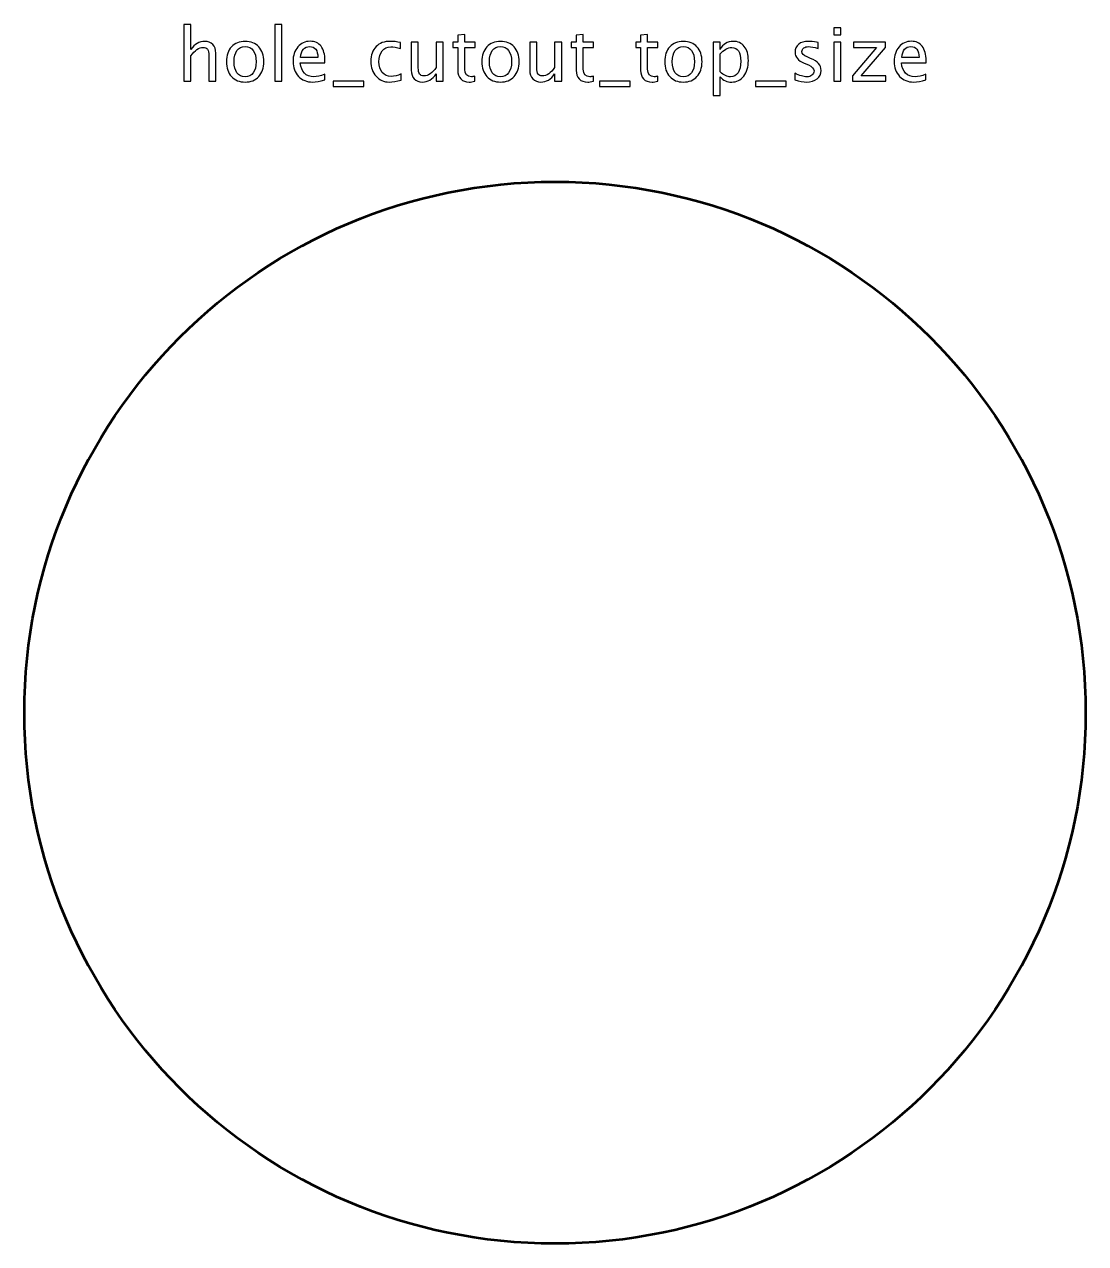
# Model space of a CAD drawing. Header units: centimetres. Extents: x -12.4 to 12.3, y -15.1 to 15.6.
# Drawn here: x 1.45 to 7.55, y -15.05 to -8.05 of the extents above; entities that cross this region are included whole.
import ezdxf

# ---------------------------------------------------------------- set-up
doc = ezdxf.new("R2010")
doc.units = ezdxf.units.CM
doc.header["$MEASUREMENT"] = 0
doc.layers.add('Layer 1', color=7, linetype='Continuous')

msp = doc.modelspace()

# ---------------------------------------------------------------- linework, layer by layer
at = {"layer": 'Layer 1', "lineweight": 53}
msp.add_ellipse((4.5, -12), major_axis=(0, 3.05), ratio=1, dxfattribs=at)
at = {"layer": 'Layer 1'}
for points, knots in [([(2.36678, -8.37235), (2.36678, -8.37235), (2.36678, -8.04596), (2.36678, -8.04596), (2.36678, -8.04596), (2.36678, -8.04596), (2.40742, -8.04596), (2.40742, -8.04596), (2.40742, -8.04596), (2.40742, -8.04596), (2.40742, -8.19039), (2.40742, -8.19039), (2.40742, -8.19039), (2.42894, -8.15899), (2.45533, -8.14333), (2.48651, -8.14333), (2.48651, -8.14333), (2.50613, -8.14333), (2.52172, -8.14947), (2.53322, -8.16181), (2.53322, -8.16181), (2.54472, -8.17409), (2.5505, -8.19067), (2.5505, -8.21141), (2.5505, -8.21141), (2.5505, -8.21141), (2.5505, -8.37235), (2.5505, -8.37235), (2.5505, -8.37235), (2.5505, -8.37235), (2.50987, -8.37235), (2.50987, -8.37235), (2.50987, -8.37235), (2.50987, -8.37235), (2.50987, -8.22468), (2.50987, -8.22468), (2.50987, -8.22468), (2.50987, -8.20803), (2.5074, -8.19617), (2.50253, -8.18912), (2.50253, -8.18912), (2.49759, -8.18199), (2.48947, -8.17846), (2.47812, -8.17846), (2.47812, -8.17846), (2.45314, -8.17846), (2.42957, -8.19476), (2.40742, -8.22736), (2.40742, -8.22736), (2.40742, -8.22736), (2.40742, -8.37235), (2.40742, -8.37235), (2.40742, -8.37235), (2.40742, -8.37235), (2.36678, -8.37235), (2.36678, -8.37235)], [0, 0, 0, 0, 0.0666667, 0.0666667, 0.0666667, 0.0666667, 0.1333333, 0.1333333, 0.1333333, 0.1333333, 0.2, 0.2, 0.2, 0.2, 0.2666667, 0.2666667, 0.2666667, 0.2666667, 0.3333333, 0.3333333, 0.3333333, 0.3333333, 0.4, 0.4, 0.4, 0.4, 0.4666667, 0.4666667, 0.4666667, 0.4666667, 0.5333333, 0.5333333, 0.5333333, 0.5333333, 0.6, 0.6, 0.6, 0.6, 0.6666667, 0.6666667, 0.6666667, 0.6666667, 0.7333333, 0.7333333, 0.7333333, 0.7333333, 0.8, 0.8, 0.8, 0.8, 0.8666667, 0.8666667, 0.8666667, 0.8666667, 1, 1, 1, 1]), ([(2.8896, -8.37235), (2.8896, -8.37235), (2.8896, -8.04596), (2.8896, -8.04596), (2.8896, -8.04596), (2.8896, -8.04596), (2.93024, -8.04596), (2.93024, -8.04596), (2.93024, -8.04596), (2.93024, -8.04596), (2.93024, -8.37235), (2.93024, -8.37235), (2.93024, -8.37235), (2.93024, -8.37235), (2.8896, -8.37235), (2.8896, -8.37235)], [0, 0, 0, 0, 0.2, 0.2, 0.2, 0.2, 0.4, 0.4, 0.4, 0.4, 0.6, 0.6, 0.6, 0.6, 1, 1, 1, 1]), ([(4.03938, -8.37228), (4.02682, -8.37574), (4.01588, -8.37743), (4.00664, -8.37743), (4.00664, -8.37743), (3.9859, -8.37743), (3.96974, -8.3715), (3.95817, -8.35965), (3.95817, -8.35965), (3.94653, -8.3478), (3.94074, -8.33136), (3.94074, -8.31026), (3.94074, -8.31026), (3.94074, -8.31026), (3.94074, -8.17846), (3.94074, -8.17846), (3.94074, -8.17846), (3.94074, -8.17846), (3.91266, -8.17846), (3.91266, -8.17846), (3.91266, -8.17846), (3.91266, -8.17846), (3.91266, -8.14799), (3.91266, -8.14799), (3.91266, -8.14799), (3.91266, -8.14799), (3.94074, -8.14799), (3.94074, -8.14799), (3.94074, -8.14799), (3.94074, -8.14799), (3.94074, -8.10742), (3.94074, -8.10742), (3.94074, -8.10742), (3.94074, -8.10742), (3.98138, -8.10354), (3.98138, -8.10354), (3.98138, -8.10354), (3.98138, -8.10354), (3.98138, -8.14799), (3.98138, -8.14799), (3.98138, -8.14799), (3.98138, -8.14799), (4.04023, -8.14799), (4.04023, -8.14799), (4.04023, -8.14799), (4.04023, -8.14799), (4.04023, -8.17846), (4.04023, -8.17846), (4.04023, -8.17846), (4.04023, -8.17846), (3.98138, -8.17846), (3.98138, -8.17846), (3.98138, -8.17846), (3.98138, -8.17846), (3.98138, -8.30292), (3.98138, -8.30292), (3.98138, -8.30292), (3.98138, -8.33227), (3.99415, -8.34695), (4.01962, -8.34695), (4.01962, -8.34695), (4.02506, -8.34695), (4.03162, -8.34603), (4.03938, -8.34427), (4.03938, -8.34427), (4.03938, -8.34427), (4.03938, -8.37228), (4.03938, -8.37228)], [0, 0, 0, 0, 0.0555556, 0.0555556, 0.0555556, 0.0555556, 0.1111111, 0.1111111, 0.1111111, 0.1111111, 0.1666667, 0.1666667, 0.1666667, 0.1666667, 0.2222222, 0.2222222, 0.2222222, 0.2222222, 0.2777778, 0.2777778, 0.2777778, 0.2777778, 0.3333333, 0.3333333, 0.3333333, 0.3333333, 0.3888889, 0.3888889, 0.3888889, 0.3888889, 0.4444444, 0.4444444, 0.4444444, 0.4444444, 0.5, 0.5, 0.5, 0.5, 0.5555556, 0.5555556, 0.5555556, 0.5555556, 0.6111111, 0.6111111, 0.6111111, 0.6111111, 0.6666667, 0.6666667, 0.6666667, 0.6666667, 0.7222222, 0.7222222, 0.7222222, 0.7222222, 0.7777778, 0.7777778, 0.7777778, 0.7777778, 0.8333333, 0.8333333, 0.8333333, 0.8333333, 0.8888889, 0.8888889, 0.8888889, 0.8888889, 1, 1, 1, 1]), ([(4.72053, -8.37228), (4.70797, -8.37574), (4.69703, -8.37743), (4.68779, -8.37743), (4.68779, -8.37743), (4.66705, -8.37743), (4.65089, -8.3715), (4.63932, -8.35965), (4.63932, -8.35965), (4.62768, -8.3478), (4.62189, -8.33136), (4.62189, -8.31026), (4.62189, -8.31026), (4.62189, -8.31026), (4.62189, -8.17846), (4.62189, -8.17846), (4.62189, -8.17846), (4.62189, -8.17846), (4.59381, -8.17846), (4.59381, -8.17846), (4.59381, -8.17846), (4.59381, -8.17846), (4.59381, -8.14799), (4.59381, -8.14799), (4.59381, -8.14799), (4.59381, -8.14799), (4.62189, -8.14799), (4.62189, -8.14799), (4.62189, -8.14799), (4.62189, -8.14799), (4.62189, -8.10742), (4.62189, -8.10742), (4.62189, -8.10742), (4.62189, -8.10742), (4.66253, -8.10354), (4.66253, -8.10354), (4.66253, -8.10354), (4.66253, -8.10354), (4.66253, -8.14799), (4.66253, -8.14799), (4.66253, -8.14799), (4.66253, -8.14799), (4.72138, -8.14799), (4.72138, -8.14799), (4.72138, -8.14799), (4.72138, -8.14799), (4.72138, -8.17846), (4.72138, -8.17846), (4.72138, -8.17846), (4.72138, -8.17846), (4.66253, -8.17846), (4.66253, -8.17846), (4.66253, -8.17846), (4.66253, -8.17846), (4.66253, -8.30292), (4.66253, -8.30292), (4.66253, -8.30292), (4.66253, -8.33227), (4.6753, -8.34695), (4.70077, -8.34695), (4.70077, -8.34695), (4.70621, -8.34695), (4.71277, -8.34603), (4.72053, -8.34427), (4.72053, -8.34427), (4.72053, -8.34427), (4.72053, -8.37228), (4.72053, -8.37228)], [0, 0, 0, 0, 0.0555556, 0.0555556, 0.0555556, 0.0555556, 0.1111111, 0.1111111, 0.1111111, 0.1111111, 0.1666667, 0.1666667, 0.1666667, 0.1666667, 0.2222222, 0.2222222, 0.2222222, 0.2222222, 0.2777778, 0.2777778, 0.2777778, 0.2777778, 0.3333333, 0.3333333, 0.3333333, 0.3333333, 0.3888889, 0.3888889, 0.3888889, 0.3888889, 0.4444444, 0.4444444, 0.4444444, 0.4444444, 0.5, 0.5, 0.5, 0.5, 0.5555556, 0.5555556, 0.5555556, 0.5555556, 0.6111111, 0.6111111, 0.6111111, 0.6111111, 0.6666667, 0.6666667, 0.6666667, 0.6666667, 0.7222222, 0.7222222, 0.7222222, 0.7222222, 0.7777778, 0.7777778, 0.7777778, 0.7777778, 0.8333333, 0.8333333, 0.8333333, 0.8333333, 0.8888889, 0.8888889, 0.8888889, 0.8888889, 1, 1, 1, 1]), ([(5.09053, -8.37228), (5.07797, -8.37574), (5.06703, -8.37743), (5.05779, -8.37743), (5.05779, -8.37743), (5.03705, -8.37743), (5.02089, -8.3715), (5.00932, -8.35965), (5.00932, -8.35965), (4.99768, -8.3478), (4.99189, -8.33136), (4.99189, -8.31026), (4.99189, -8.31026), (4.99189, -8.31026), (4.99189, -8.17846), (4.99189, -8.17846), (4.99189, -8.17846), (4.99189, -8.17846), (4.96381, -8.17846), (4.96381, -8.17846), (4.96381, -8.17846), (4.96381, -8.17846), (4.96381, -8.14799), (4.96381, -8.14799), (4.96381, -8.14799), (4.96381, -8.14799), (4.99189, -8.14799), (4.99189, -8.14799), (4.99189, -8.14799), (4.99189, -8.14799), (4.99189, -8.10742), (4.99189, -8.10742), (4.99189, -8.10742), (4.99189, -8.10742), (5.03253, -8.10354), (5.03253, -8.10354), (5.03253, -8.10354), (5.03253, -8.10354), (5.03253, -8.14799), (5.03253, -8.14799), (5.03253, -8.14799), (5.03253, -8.14799), (5.09138, -8.14799), (5.09138, -8.14799), (5.09138, -8.14799), (5.09138, -8.14799), (5.09138, -8.17846), (5.09138, -8.17846), (5.09138, -8.17846), (5.09138, -8.17846), (5.03253, -8.17846), (5.03253, -8.17846), (5.03253, -8.17846), (5.03253, -8.17846), (5.03253, -8.30292), (5.03253, -8.30292), (5.03253, -8.30292), (5.03253, -8.33227), (5.0453, -8.34695), (5.07077, -8.34695), (5.07077, -8.34695), (5.07621, -8.34695), (5.08277, -8.34603), (5.09053, -8.34427), (5.09053, -8.34427), (5.09053, -8.34427), (5.09053, -8.37228), (5.09053, -8.37228)], [0, 0, 0, 0, 0.0555556, 0.0555556, 0.0555556, 0.0555556, 0.1111111, 0.1111111, 0.1111111, 0.1111111, 0.1666667, 0.1666667, 0.1666667, 0.1666667, 0.2222222, 0.2222222, 0.2222222, 0.2222222, 0.2777778, 0.2777778, 0.2777778, 0.2777778, 0.3333333, 0.3333333, 0.3333333, 0.3333333, 0.3888889, 0.3888889, 0.3888889, 0.3888889, 0.4444444, 0.4444444, 0.4444444, 0.4444444, 0.5, 0.5, 0.5, 0.5, 0.5555556, 0.5555556, 0.5555556, 0.5555556, 0.6111111, 0.6111111, 0.6111111, 0.6111111, 0.6666667, 0.6666667, 0.6666667, 0.6666667, 0.7222222, 0.7222222, 0.7222222, 0.7222222, 0.7777778, 0.7777778, 0.7777778, 0.7777778, 0.8333333, 0.8333333, 0.8333333, 0.8333333, 0.8888889, 0.8888889, 0.8888889, 0.8888889, 1, 1, 1, 1]), ([(6.10252, -8.10692), (6.10252, -8.10692), (6.10252, -8.06628), (6.10252, -8.06628), (6.10252, -8.06628), (6.10252, -8.06628), (6.14316, -8.06628), (6.14316, -8.06628), (6.14316, -8.06628), (6.14316, -8.06628), (6.14316, -8.10692), (6.14316, -8.10692), (6.14316, -8.10692), (6.14316, -8.10692), (6.10252, -8.10692), (6.10252, -8.10692)], [0, 0, 0, 0, 0.2, 0.2, 0.2, 0.2, 0.4, 0.4, 0.4, 0.4, 0.6, 0.6, 0.6, 0.6, 1, 1, 1, 1]), ([(2.71885, -8.37743), (2.6859, -8.37743), (2.6598, -8.36692), (2.64061, -8.34589), (2.64061, -8.34589), (2.62135, -8.32487), (2.61175, -8.29629), (2.61175, -8.26024), (2.61175, -8.26024), (2.61175, -8.22426), (2.62135, -8.19575), (2.64061, -8.1748), (2.64061, -8.1748), (2.6598, -8.15384), (2.6859, -8.14333), (2.71885, -8.14333), (2.71885, -8.14333), (2.7518, -8.14333), (2.77791, -8.15384), (2.7971, -8.1748), (2.7971, -8.1748), (2.81636, -8.19575), (2.82595, -8.22426), (2.82595, -8.26024), (2.82595, -8.26024), (2.82595, -8.29629), (2.81636, -8.32487), (2.7971, -8.34589), (2.7971, -8.34589), (2.77791, -8.36692), (2.7518, -8.37743), (2.71885, -8.37743)], [0, 0, 0, 0, 0.1111111, 0.1111111, 0.1111111, 0.1111111, 0.2222222, 0.2222222, 0.2222222, 0.2222222, 0.3333333, 0.3333333, 0.3333333, 0.3333333, 0.4444444, 0.4444444, 0.4444444, 0.4444444, 0.5555556, 0.5555556, 0.5555556, 0.5555556, 0.6666667, 0.6666667, 0.6666667, 0.6666667, 0.7777778, 0.7777778, 0.7777778, 0.7777778, 1, 1, 1, 1]), ([(2.71878, -8.34695), (2.73889, -8.34695), (2.75455, -8.3394), (2.7657, -8.32423), (2.7657, -8.32423), (2.77678, -8.30913), (2.78235, -8.28775), (2.78235, -8.26024), (2.78235, -8.26024), (2.78235, -8.23279), (2.77678, -8.21148), (2.7657, -8.19639), (2.7657, -8.19639), (2.75455, -8.18136), (2.73889, -8.17381), (2.71878, -8.17381), (2.71878, -8.17381), (2.6986, -8.17381), (2.68294, -8.18136), (2.67193, -8.19639), (2.67193, -8.19639), (2.66086, -8.21148), (2.65535, -8.23279), (2.65535, -8.26024), (2.65535, -8.26024), (2.65535, -8.28775), (2.66086, -8.30913), (2.67193, -8.32423), (2.67193, -8.32423), (2.68294, -8.3394), (2.6986, -8.34695), (2.71878, -8.34695)], [0, 0, 0, 0, 0.1111111, 0.1111111, 0.1111111, 0.1111111, 0.2222222, 0.2222222, 0.2222222, 0.2222222, 0.3333333, 0.3333333, 0.3333333, 0.3333333, 0.4444444, 0.4444444, 0.4444444, 0.4444444, 0.5555556, 0.5555556, 0.5555556, 0.5555556, 0.6666667, 0.6666667, 0.6666667, 0.6666667, 0.7777778, 0.7777778, 0.7777778, 0.7777778, 1, 1, 1, 1]), ([(3.17662, -8.36515), (3.14931, -8.37334), (3.12596, -8.37743), (3.10648, -8.37743), (3.10648, -8.37743), (3.07325, -8.37743), (3.04623, -8.36642), (3.02542, -8.34448), (3.02542, -8.34448), (3.0046, -8.32254), (2.99416, -8.2941), (2.99416, -8.25911), (2.99416, -8.25911), (2.99416, -8.22517), (3.00333, -8.1973), (3.02175, -8.1755), (3.02175, -8.1755), (3.04016, -8.15377), (3.06373, -8.14291), (3.09244, -8.14291), (3.09244, -8.14291), (3.11961, -8.14291), (3.14063, -8.15257), (3.15545, -8.1719), (3.15545, -8.1719), (3.17027, -8.19124), (3.17767, -8.21861), (3.17767, -8.2541), (3.17767, -8.2541), (3.17767, -8.2541), (3.17746, -8.26652), (3.17746, -8.26652), (3.17746, -8.26652), (3.17746, -8.26652), (3.03565, -8.26652), (3.03565, -8.26652), (3.03565, -8.26652), (3.04157, -8.32014), (3.06775, -8.34695), (3.1141, -8.34695), (3.1141, -8.34695), (3.13111, -8.34695), (3.15192, -8.34215), (3.17662, -8.33256), (3.17662, -8.33256), (3.17662, -8.33256), (3.17662, -8.36515), (3.17662, -8.36515)], [0, 0, 0, 0, 0.0769231, 0.0769231, 0.0769231, 0.0769231, 0.1538462, 0.1538462, 0.1538462, 0.1538462, 0.2307692, 0.2307692, 0.2307692, 0.2307692, 0.3076923, 0.3076923, 0.3076923, 0.3076923, 0.3846154, 0.3846154, 0.3846154, 0.3846154, 0.4615385, 0.4615385, 0.4615385, 0.4615385, 0.5384615, 0.5384615, 0.5384615, 0.5384615, 0.6153846, 0.6153846, 0.6153846, 0.6153846, 0.6923077, 0.6923077, 0.6923077, 0.6923077, 0.7692308, 0.7692308, 0.7692308, 0.7692308, 0.8461538, 0.8461538, 0.8461538, 0.8461538, 1, 1, 1, 1]), ([(3.03776, -8.23604), (3.03776, -8.23604), (3.13682, -8.23604), (3.13682, -8.23604), (3.13682, -8.23604), (3.13682, -8.19427), (3.12123, -8.17338), (3.09011, -8.17338), (3.09011, -8.17338), (3.05879, -8.17338), (3.04136, -8.19427), (3.03776, -8.23604)], [0, 0, 0, 0, 0.25, 0.25, 0.25, 0.25, 0.5, 0.5, 0.5, 0.5, 1, 1, 1, 1]), ([(3.61527, -8.36558), (3.58895, -8.37348), (3.56623, -8.37743), (3.54711, -8.37743), (3.54711, -8.37743), (3.51677, -8.37743), (3.49165, -8.36621), (3.47169, -8.34385), (3.47169, -8.34385), (3.45172, -8.32141), (3.4417, -8.29312), (3.4417, -8.25904), (3.4417, -8.25904), (3.4417, -8.22263), (3.45158, -8.1942), (3.47133, -8.17388), (3.47133, -8.17388), (3.49109, -8.15349), (3.51868, -8.14333), (3.55409, -8.14333), (3.55409, -8.14333), (3.57152, -8.14333), (3.59114, -8.14573), (3.61273, -8.15053), (3.61273, -8.15053), (3.61273, -8.15053), (3.61273, -8.18481), (3.61273, -8.18481), (3.61273, -8.18481), (3.58979, -8.17804), (3.5711, -8.17465), (3.5567, -8.17465), (3.5567, -8.17465), (3.53582, -8.17465), (3.5191, -8.18249), (3.50661, -8.19808), (3.50661, -8.19808), (3.49412, -8.21367), (3.48784, -8.23449), (3.48784, -8.26045), (3.48784, -8.26045), (3.48784, -8.28564), (3.49433, -8.30596), (3.50725, -8.32155), (3.50725, -8.32155), (3.52016, -8.33707), (3.53702, -8.34483), (3.55797, -8.34483), (3.55797, -8.34483), (3.57653, -8.34483), (3.59558, -8.34004), (3.61527, -8.33044), (3.61527, -8.33044), (3.61527, -8.33044), (3.61527, -8.36558), (3.61527, -8.36558)], [0, 0, 0, 0, 0.0666667, 0.0666667, 0.0666667, 0.0666667, 0.1333333, 0.1333333, 0.1333333, 0.1333333, 0.2, 0.2, 0.2, 0.2, 0.2666667, 0.2666667, 0.2666667, 0.2666667, 0.3333333, 0.3333333, 0.3333333, 0.3333333, 0.4, 0.4, 0.4, 0.4, 0.4666667, 0.4666667, 0.4666667, 0.4666667, 0.5333333, 0.5333333, 0.5333333, 0.5333333, 0.6, 0.6, 0.6, 0.6, 0.6666667, 0.6666667, 0.6666667, 0.6666667, 0.7333333, 0.7333333, 0.7333333, 0.7333333, 0.8, 0.8, 0.8, 0.8, 0.8666667, 0.8666667, 0.8666667, 0.8666667, 1, 1, 1, 1]), ([(3.81685, -8.37235), (3.81685, -8.37235), (3.81685, -8.33016), (3.81685, -8.33016), (3.81685, -8.33016), (3.79518, -8.3617), (3.76887, -8.37743), (3.73796, -8.37743), (3.73796, -8.37743), (3.71835, -8.37743), (3.70276, -8.37129), (3.69119, -8.35894), (3.69119, -8.35894), (3.67955, -8.3466), (3.67376, -8.33002), (3.67376, -8.30906), (3.67376, -8.30906), (3.67376, -8.30906), (3.67376, -8.14799), (3.67376, -8.14799), (3.67376, -8.14799), (3.67376, -8.14799), (3.7144, -8.14799), (3.7144, -8.14799), (3.7144, -8.14799), (3.7144, -8.14799), (3.7144, -8.2958), (3.7144, -8.2958), (3.7144, -8.2958), (3.7144, -8.31266), (3.71687, -8.32458), (3.72174, -8.33164), (3.72174, -8.33164), (3.72668, -8.33877), (3.73486, -8.34229), (3.74636, -8.34229), (3.74636, -8.34229), (3.7712, -8.34229), (3.79476, -8.326), (3.81685, -8.29333), (3.81685, -8.29333), (3.81685, -8.29333), (3.81685, -8.14799), (3.81685, -8.14799), (3.81685, -8.14799), (3.81685, -8.14799), (3.85748, -8.14799), (3.85748, -8.14799), (3.85748, -8.14799), (3.85748, -8.14799), (3.85748, -8.37235), (3.85748, -8.37235), (3.85748, -8.37235), (3.85748, -8.37235), (3.81685, -8.37235), (3.81685, -8.37235)], [0, 0, 0, 0, 0.0666667, 0.0666667, 0.0666667, 0.0666667, 0.1333333, 0.1333333, 0.1333333, 0.1333333, 0.2, 0.2, 0.2, 0.2, 0.2666667, 0.2666667, 0.2666667, 0.2666667, 0.3333333, 0.3333333, 0.3333333, 0.3333333, 0.4, 0.4, 0.4, 0.4, 0.4666667, 0.4666667, 0.4666667, 0.4666667, 0.5333333, 0.5333333, 0.5333333, 0.5333333, 0.6, 0.6, 0.6, 0.6, 0.6666667, 0.6666667, 0.6666667, 0.6666667, 0.7333333, 0.7333333, 0.7333333, 0.7333333, 0.8, 0.8, 0.8, 0.8, 0.8666667, 0.8666667, 0.8666667, 0.8666667, 1, 1, 1, 1]), ([(4.1867, -8.37743), (4.15375, -8.37743), (4.12765, -8.36692), (4.10846, -8.34589), (4.10846, -8.34589), (4.0892, -8.32487), (4.0796, -8.29629), (4.0796, -8.26024), (4.0796, -8.26024), (4.0796, -8.22426), (4.0892, -8.19575), (4.10846, -8.1748), (4.10846, -8.1748), (4.12765, -8.15384), (4.15375, -8.14333), (4.1867, -8.14333), (4.1867, -8.14333), (4.21965, -8.14333), (4.24576, -8.15384), (4.26495, -8.1748), (4.26495, -8.1748), (4.28421, -8.19575), (4.2938, -8.22426), (4.2938, -8.26024), (4.2938, -8.26024), (4.2938, -8.29629), (4.28421, -8.32487), (4.26495, -8.34589), (4.26495, -8.34589), (4.24576, -8.36692), (4.21965, -8.37743), (4.1867, -8.37743)], [0, 0, 0, 0, 0.1111111, 0.1111111, 0.1111111, 0.1111111, 0.2222222, 0.2222222, 0.2222222, 0.2222222, 0.3333333, 0.3333333, 0.3333333, 0.3333333, 0.4444444, 0.4444444, 0.4444444, 0.4444444, 0.5555556, 0.5555556, 0.5555556, 0.5555556, 0.6666667, 0.6666667, 0.6666667, 0.6666667, 0.7777778, 0.7777778, 0.7777778, 0.7777778, 1, 1, 1, 1]), ([(4.18663, -8.34695), (4.20674, -8.34695), (4.2224, -8.3394), (4.23355, -8.32423), (4.23355, -8.32423), (4.24463, -8.30913), (4.2502, -8.28775), (4.2502, -8.26024), (4.2502, -8.26024), (4.2502, -8.23279), (4.24463, -8.21148), (4.23355, -8.19639), (4.23355, -8.19639), (4.2224, -8.18136), (4.20674, -8.17381), (4.18663, -8.17381), (4.18663, -8.17381), (4.16645, -8.17381), (4.15079, -8.18136), (4.13978, -8.19639), (4.13978, -8.19639), (4.12871, -8.21148), (4.1232, -8.23279), (4.1232, -8.26024), (4.1232, -8.26024), (4.1232, -8.28775), (4.12871, -8.30913), (4.13978, -8.32423), (4.13978, -8.32423), (4.15079, -8.3394), (4.16645, -8.34695), (4.18663, -8.34695)], [0, 0, 0, 0, 0.1111111, 0.1111111, 0.1111111, 0.1111111, 0.2222222, 0.2222222, 0.2222222, 0.2222222, 0.3333333, 0.3333333, 0.3333333, 0.3333333, 0.4444444, 0.4444444, 0.4444444, 0.4444444, 0.5555556, 0.5555556, 0.5555556, 0.5555556, 0.6666667, 0.6666667, 0.6666667, 0.6666667, 0.7777778, 0.7777778, 0.7777778, 0.7777778, 1, 1, 1, 1]), ([(4.498, -8.37235), (4.498, -8.37235), (4.498, -8.33016), (4.498, -8.33016), (4.498, -8.33016), (4.47633, -8.3617), (4.45002, -8.37743), (4.41911, -8.37743), (4.41911, -8.37743), (4.3995, -8.37743), (4.38391, -8.37129), (4.37234, -8.35894), (4.37234, -8.35894), (4.3607, -8.3466), (4.35491, -8.33002), (4.35491, -8.30906), (4.35491, -8.30906), (4.35491, -8.30906), (4.35491, -8.14799), (4.35491, -8.14799), (4.35491, -8.14799), (4.35491, -8.14799), (4.39555, -8.14799), (4.39555, -8.14799), (4.39555, -8.14799), (4.39555, -8.14799), (4.39555, -8.2958), (4.39555, -8.2958), (4.39555, -8.2958), (4.39555, -8.31266), (4.39802, -8.32458), (4.40289, -8.33164), (4.40289, -8.33164), (4.40783, -8.33877), (4.41601, -8.34229), (4.42751, -8.34229), (4.42751, -8.34229), (4.45235, -8.34229), (4.47591, -8.326), (4.498, -8.29333), (4.498, -8.29333), (4.498, -8.29333), (4.498, -8.14799), (4.498, -8.14799), (4.498, -8.14799), (4.498, -8.14799), (4.53863, -8.14799), (4.53863, -8.14799), (4.53863, -8.14799), (4.53863, -8.14799), (4.53863, -8.37235), (4.53863, -8.37235), (4.53863, -8.37235), (4.53863, -8.37235), (4.498, -8.37235), (4.498, -8.37235)], [0, 0, 0, 0, 0.0666667, 0.0666667, 0.0666667, 0.0666667, 0.1333333, 0.1333333, 0.1333333, 0.1333333, 0.2, 0.2, 0.2, 0.2, 0.2666667, 0.2666667, 0.2666667, 0.2666667, 0.3333333, 0.3333333, 0.3333333, 0.3333333, 0.4, 0.4, 0.4, 0.4, 0.4666667, 0.4666667, 0.4666667, 0.4666667, 0.5333333, 0.5333333, 0.5333333, 0.5333333, 0.6, 0.6, 0.6, 0.6, 0.6666667, 0.6666667, 0.6666667, 0.6666667, 0.7333333, 0.7333333, 0.7333333, 0.7333333, 0.8, 0.8, 0.8, 0.8, 0.8666667, 0.8666667, 0.8666667, 0.8666667, 1, 1, 1, 1]), ([(5.23785, -8.37743), (5.2049, -8.37743), (5.1788, -8.36692), (5.15961, -8.34589), (5.15961, -8.34589), (5.14035, -8.32487), (5.13075, -8.29629), (5.13075, -8.26024), (5.13075, -8.26024), (5.13075, -8.22426), (5.14035, -8.19575), (5.15961, -8.1748), (5.15961, -8.1748), (5.1788, -8.15384), (5.2049, -8.14333), (5.23785, -8.14333), (5.23785, -8.14333), (5.2708, -8.14333), (5.29691, -8.15384), (5.3161, -8.1748), (5.3161, -8.1748), (5.33536, -8.19575), (5.34495, -8.22426), (5.34495, -8.26024), (5.34495, -8.26024), (5.34495, -8.29629), (5.33536, -8.32487), (5.3161, -8.34589), (5.3161, -8.34589), (5.29691, -8.36692), (5.2708, -8.37743), (5.23785, -8.37743)], [0, 0, 0, 0, 0.1111111, 0.1111111, 0.1111111, 0.1111111, 0.2222222, 0.2222222, 0.2222222, 0.2222222, 0.3333333, 0.3333333, 0.3333333, 0.3333333, 0.4444444, 0.4444444, 0.4444444, 0.4444444, 0.5555556, 0.5555556, 0.5555556, 0.5555556, 0.6666667, 0.6666667, 0.6666667, 0.6666667, 0.7777778, 0.7777778, 0.7777778, 0.7777778, 1, 1, 1, 1]), ([(5.23778, -8.34695), (5.25789, -8.34695), (5.27355, -8.3394), (5.2847, -8.32423), (5.2847, -8.32423), (5.29578, -8.30913), (5.30135, -8.28775), (5.30135, -8.26024), (5.30135, -8.26024), (5.30135, -8.23279), (5.29578, -8.21148), (5.2847, -8.19639), (5.2847, -8.19639), (5.27355, -8.18136), (5.25789, -8.17381), (5.23778, -8.17381), (5.23778, -8.17381), (5.2176, -8.17381), (5.20194, -8.18136), (5.19093, -8.19639), (5.19093, -8.19639), (5.17986, -8.21148), (5.17435, -8.23279), (5.17435, -8.26024), (5.17435, -8.26024), (5.17435, -8.28775), (5.17986, -8.30913), (5.19093, -8.32423), (5.19093, -8.32423), (5.20194, -8.3394), (5.2176, -8.34695), (5.23778, -8.34695)], [0, 0, 0, 0, 0.1111111, 0.1111111, 0.1111111, 0.1111111, 0.2222222, 0.2222222, 0.2222222, 0.2222222, 0.3333333, 0.3333333, 0.3333333, 0.3333333, 0.4444444, 0.4444444, 0.4444444, 0.4444444, 0.5555556, 0.5555556, 0.5555556, 0.5555556, 0.6666667, 0.6666667, 0.6666667, 0.6666667, 0.7777778, 0.7777778, 0.7777778, 0.7777778, 1, 1, 1, 1]), ([(5.4086, -8.45405), (5.4086, -8.45405), (5.4086, -8.14799), (5.4086, -8.14799), (5.4086, -8.14799), (5.4086, -8.14799), (5.44924, -8.14799), (5.44924, -8.14799), (5.44924, -8.14799), (5.44924, -8.14799), (5.44924, -8.19039), (5.44924, -8.19039), (5.44924, -8.19039), (5.46589, -8.15899), (5.49094, -8.14333), (5.52431, -8.14333), (5.52431, -8.14333), (5.55133, -8.14333), (5.57257, -8.15314), (5.58809, -8.17282), (5.58809, -8.17282), (5.60361, -8.19251), (5.61137, -8.21939), (5.61137, -8.25346), (5.61137, -8.25346), (5.61137, -8.29058), (5.60256, -8.32056), (5.58499, -8.34328), (5.58499, -8.34328), (5.56742, -8.36607), (5.54428, -8.37743), (5.51563, -8.37743), (5.51563, -8.37743), (5.48903, -8.37743), (5.46688, -8.36727), (5.44924, -8.34688), (5.44924, -8.34688), (5.44924, -8.34688), (5.44924, -8.45405), (5.44924, -8.45405), (5.44924, -8.45405), (5.44924, -8.45405), (5.4086, -8.45405), (5.4086, -8.45405)], [0, 0, 0, 0, 0.0833333, 0.0833333, 0.0833333, 0.0833333, 0.1666667, 0.1666667, 0.1666667, 0.1666667, 0.25, 0.25, 0.25, 0.25, 0.3333333, 0.3333333, 0.3333333, 0.3333333, 0.4166667, 0.4166667, 0.4166667, 0.4166667, 0.5, 0.5, 0.5, 0.5, 0.5833333, 0.5833333, 0.5833333, 0.5833333, 0.6666667, 0.6666667, 0.6666667, 0.6666667, 0.75, 0.75, 0.75, 0.75, 0.8333333, 0.8333333, 0.8333333, 0.8333333, 1, 1, 1, 1]), ([(5.44924, -8.31887), (5.47019, -8.33757), (5.49016, -8.34695), (5.50914, -8.34695), (5.50914, -8.34695), (5.52784, -8.34695), (5.5423, -8.33912), (5.55246, -8.32353), (5.55246, -8.32353), (5.56269, -8.30793), (5.56777, -8.28599), (5.56777, -8.25763), (5.56777, -8.25763), (5.56777, -8.20513), (5.55042, -8.17889), (5.5157, -8.17889), (5.5157, -8.17889), (5.49298, -8.17889), (5.47083, -8.19116), (5.44924, -8.21579), (5.44924, -8.21579), (5.44924, -8.21579), (5.44924, -8.31887), (5.44924, -8.31887)], [0, 0, 0, 0, 0.1428571, 0.1428571, 0.1428571, 0.1428571, 0.2857143, 0.2857143, 0.2857143, 0.2857143, 0.4285714, 0.4285714, 0.4285714, 0.4285714, 0.5714286, 0.5714286, 0.5714286, 0.5714286, 0.7142857, 0.7142857, 0.7142857, 0.7142857, 1, 1, 1, 1]), ([(5.87865, -8.36431), (5.87865, -8.36431), (5.87865, -8.32705), (5.87865, -8.32705), (5.87865, -8.32705), (5.90525, -8.34032), (5.92832, -8.34695), (5.948, -8.34695), (5.948, -8.34695), (5.95971, -8.34695), (5.96945, -8.34378), (5.97714, -8.33743), (5.97714, -8.33743), (5.98483, -8.33115), (5.98871, -8.32324), (5.98871, -8.31372), (5.98871, -8.31372), (5.98871, -8.29982), (5.97792, -8.28832), (5.95633, -8.27922), (5.95633, -8.27922), (5.95633, -8.27922), (5.93255, -8.26913), (5.93255, -8.26913), (5.93255, -8.26913), (5.89748, -8.25459), (5.87992, -8.23357), (5.87992, -8.20626), (5.87992, -8.20626), (5.87992, -8.18672), (5.88683, -8.17134), (5.90066, -8.16012), (5.90066, -8.16012), (5.91449, -8.1489), (5.93347, -8.14333), (5.95753, -8.14333), (5.95753, -8.14333), (5.97002, -8.14333), (5.98554, -8.14502), (6.00395, -8.14848), (6.00395, -8.14848), (6.00395, -8.14848), (6.01242, -8.1501), (6.01242, -8.1501), (6.01242, -8.1501), (6.01242, -8.1501), (6.01242, -8.18397), (6.01242, -8.18397), (6.01242, -8.18397), (5.98977, -8.17719), (5.97171, -8.17381), (5.95823, -8.17381), (5.95823, -8.17381), (5.94638, -8.17381), (5.937, -8.17642), (5.92987, -8.18157), (5.92987, -8.18157), (5.92281, -8.18672), (5.91929, -8.19363), (5.91929, -8.20231), (5.91929, -8.20231), (5.91929, -8.21452), (5.92916, -8.22489), (5.94899, -8.23329), (5.94899, -8.23329), (5.94899, -8.23329), (5.96853, -8.24154), (5.96853, -8.24154), (5.96853, -8.24154), (5.99069, -8.25085), (6.00635, -8.26073), (6.01552, -8.2711), (6.01552, -8.2711), (6.02477, -8.28148), (6.02935, -8.29446), (6.02935, -8.30998), (6.02935, -8.30998), (6.02935, -8.32966), (6.02159, -8.34582), (6.006, -8.35845), (6.006, -8.35845), (5.99048, -8.37108), (5.97058, -8.37743), (5.94638, -8.37743), (5.94638, -8.37743), (5.92775, -8.37743), (5.90525, -8.37306), (5.87865, -8.36431)], [0, 0, 0, 0, 0.0434783, 0.0434783, 0.0434783, 0.0434783, 0.0869565, 0.0869565, 0.0869565, 0.0869565, 0.1304348, 0.1304348, 0.1304348, 0.1304348, 0.173913, 0.173913, 0.173913, 0.173913, 0.2173913, 0.2173913, 0.2173913, 0.2173913, 0.2608696, 0.2608696, 0.2608696, 0.2608696, 0.3043478, 0.3043478, 0.3043478, 0.3043478, 0.3478261, 0.3478261, 0.3478261, 0.3478261, 0.3913043, 0.3913043, 0.3913043, 0.3913043, 0.4347826, 0.4347826, 0.4347826, 0.4347826, 0.4782609, 0.4782609, 0.4782609, 0.4782609, 0.5217391, 0.5217391, 0.5217391, 0.5217391, 0.5652174, 0.5652174, 0.5652174, 0.5652174, 0.6086957, 0.6086957, 0.6086957, 0.6086957, 0.6521739, 0.6521739, 0.6521739, 0.6521739, 0.6956522, 0.6956522, 0.6956522, 0.6956522, 0.7391304, 0.7391304, 0.7391304, 0.7391304, 0.7826087, 0.7826087, 0.7826087, 0.7826087, 0.826087, 0.826087, 0.826087, 0.826087, 0.8695652, 0.8695652, 0.8695652, 0.8695652, 0.9130435, 0.9130435, 0.9130435, 0.9130435, 1, 1, 1, 1]), ([(6.10252, -8.37235), (6.10252, -8.37235), (6.10252, -8.14799), (6.10252, -8.14799), (6.10252, -8.14799), (6.10252, -8.14799), (6.14316, -8.14799), (6.14316, -8.14799), (6.14316, -8.14799), (6.14316, -8.14799), (6.14316, -8.37235), (6.14316, -8.37235), (6.14316, -8.37235), (6.14316, -8.37235), (6.10252, -8.37235), (6.10252, -8.37235)], [0, 0, 0, 0, 0.2, 0.2, 0.2, 0.2, 0.4, 0.4, 0.4, 0.4, 0.6, 0.6, 0.6, 0.6, 1, 1, 1, 1]), ([(6.20962, -8.37235), (6.20962, -8.37235), (6.20962, -8.34187), (6.20962, -8.34187), (6.20962, -8.34187), (6.20962, -8.34187), (6.34882, -8.17846), (6.34882, -8.17846), (6.34882, -8.17846), (6.34882, -8.17846), (6.21604, -8.17846), (6.21604, -8.17846), (6.21604, -8.17846), (6.21604, -8.17846), (6.21604, -8.14799), (6.21604, -8.14799), (6.21604, -8.14799), (6.21604, -8.14799), (6.39885, -8.14799), (6.39885, -8.14799), (6.39885, -8.14799), (6.39885, -8.14799), (6.39885, -8.17846), (6.39885, -8.17846), (6.39885, -8.17846), (6.39885, -8.17846), (6.25964, -8.34187), (6.25964, -8.34187), (6.25964, -8.34187), (6.25964, -8.34187), (6.40139, -8.34187), (6.40139, -8.34187), (6.40139, -8.34187), (6.40139, -8.34187), (6.40139, -8.37235), (6.40139, -8.37235), (6.40139, -8.37235), (6.40139, -8.37235), (6.20962, -8.37235), (6.20962, -8.37235)], [0, 0, 0, 0, 0.0909091, 0.0909091, 0.0909091, 0.0909091, 0.1818182, 0.1818182, 0.1818182, 0.1818182, 0.2727273, 0.2727273, 0.2727273, 0.2727273, 0.3636364, 0.3636364, 0.3636364, 0.3636364, 0.4545455, 0.4545455, 0.4545455, 0.4545455, 0.5454545, 0.5454545, 0.5454545, 0.5454545, 0.6363636, 0.6363636, 0.6363636, 0.6363636, 0.7272727, 0.7272727, 0.7272727, 0.7272727, 0.8181818, 0.8181818, 0.8181818, 0.8181818, 1, 1, 1, 1]), ([(6.63218, -8.36515), (6.60487, -8.37334), (6.58152, -8.37743), (6.56204, -8.37743), (6.56204, -8.37743), (6.52881, -8.37743), (6.50179, -8.36642), (6.48098, -8.34448), (6.48098, -8.34448), (6.46016, -8.32254), (6.44972, -8.2941), (6.44972, -8.25911), (6.44972, -8.25911), (6.44972, -8.22517), (6.45889, -8.1973), (6.47731, -8.1755), (6.47731, -8.1755), (6.49572, -8.15377), (6.51929, -8.14291), (6.548, -8.14291), (6.548, -8.14291), (6.57517, -8.14291), (6.59619, -8.15257), (6.61101, -8.1719), (6.61101, -8.1719), (6.62583, -8.19124), (6.63323, -8.21861), (6.63323, -8.2541), (6.63323, -8.2541), (6.63323, -8.2541), (6.63302, -8.26652), (6.63302, -8.26652), (6.63302, -8.26652), (6.63302, -8.26652), (6.49121, -8.26652), (6.49121, -8.26652), (6.49121, -8.26652), (6.49713, -8.32014), (6.52331, -8.34695), (6.56966, -8.34695), (6.56966, -8.34695), (6.58667, -8.34695), (6.60748, -8.34215), (6.63218, -8.33256), (6.63218, -8.33256), (6.63218, -8.33256), (6.63218, -8.36515), (6.63218, -8.36515)], [0, 0, 0, 0, 0.0769231, 0.0769231, 0.0769231, 0.0769231, 0.1538462, 0.1538462, 0.1538462, 0.1538462, 0.2307692, 0.2307692, 0.2307692, 0.2307692, 0.3076923, 0.3076923, 0.3076923, 0.3076923, 0.3846154, 0.3846154, 0.3846154, 0.3846154, 0.4615385, 0.4615385, 0.4615385, 0.4615385, 0.5384615, 0.5384615, 0.5384615, 0.5384615, 0.6153846, 0.6153846, 0.6153846, 0.6153846, 0.6923077, 0.6923077, 0.6923077, 0.6923077, 0.7692308, 0.7692308, 0.7692308, 0.7692308, 0.8461538, 0.8461538, 0.8461538, 0.8461538, 1, 1, 1, 1]), ([(6.49332, -8.23604), (6.49332, -8.23604), (6.59238, -8.23604), (6.59238, -8.23604), (6.59238, -8.23604), (6.59238, -8.19427), (6.57679, -8.17338), (6.54567, -8.17338), (6.54567, -8.17338), (6.51435, -8.17338), (6.49692, -8.19427), (6.49332, -8.23604)], [0, 0, 0, 0, 0.25, 0.25, 0.25, 0.25, 0.5, 0.5, 0.5, 0.5, 1, 1, 1, 1]), ([(3.22495, -8.40283), (3.22495, -8.40283), (3.22495, -8.37235), (3.22495, -8.37235), (3.22495, -8.37235), (3.22495, -8.37235), (3.40106, -8.37235), (3.40106, -8.37235), (3.40106, -8.37235), (3.40106, -8.37235), (3.40106, -8.40283), (3.40106, -8.40283), (3.40106, -8.40283), (3.40106, -8.40283), (3.22495, -8.40283), (3.22495, -8.40283)], [0, 0, 0, 0, 0.2, 0.2, 0.2, 0.2, 0.4, 0.4, 0.4, 0.4, 0.6, 0.6, 0.6, 0.6, 1, 1, 1, 1]), ([(4.75567, -8.40283), (4.75567, -8.40283), (4.75567, -8.37235), (4.75567, -8.37235), (4.75567, -8.37235), (4.75567, -8.37235), (4.93178, -8.37235), (4.93178, -8.37235), (4.93178, -8.37235), (4.93178, -8.37235), (4.93178, -8.40283), (4.93178, -8.40283), (4.93178, -8.40283), (4.93178, -8.40283), (4.75567, -8.40283), (4.75567, -8.40283)], [0, 0, 0, 0, 0.2, 0.2, 0.2, 0.2, 0.4, 0.4, 0.4, 0.4, 0.6, 0.6, 0.6, 0.6, 1, 1, 1, 1]), ([(5.65216, -8.40283), (5.65216, -8.40283), (5.65216, -8.37235), (5.65216, -8.37235), (5.65216, -8.37235), (5.65216, -8.37235), (5.82827, -8.37235), (5.82827, -8.37235), (5.82827, -8.37235), (5.82827, -8.37235), (5.82827, -8.40283), (5.82827, -8.40283), (5.82827, -8.40283), (5.82827, -8.40283), (5.65216, -8.40283), (5.65216, -8.40283)], [0, 0, 0, 0, 0.2, 0.2, 0.2, 0.2, 0.4, 0.4, 0.4, 0.4, 0.6, 0.6, 0.6, 0.6, 1, 1, 1, 1])]:
    msp.add_open_spline(points, degree=3, knots=knots, dxfattribs=at)

doc.saveas('drawing.dxf')
